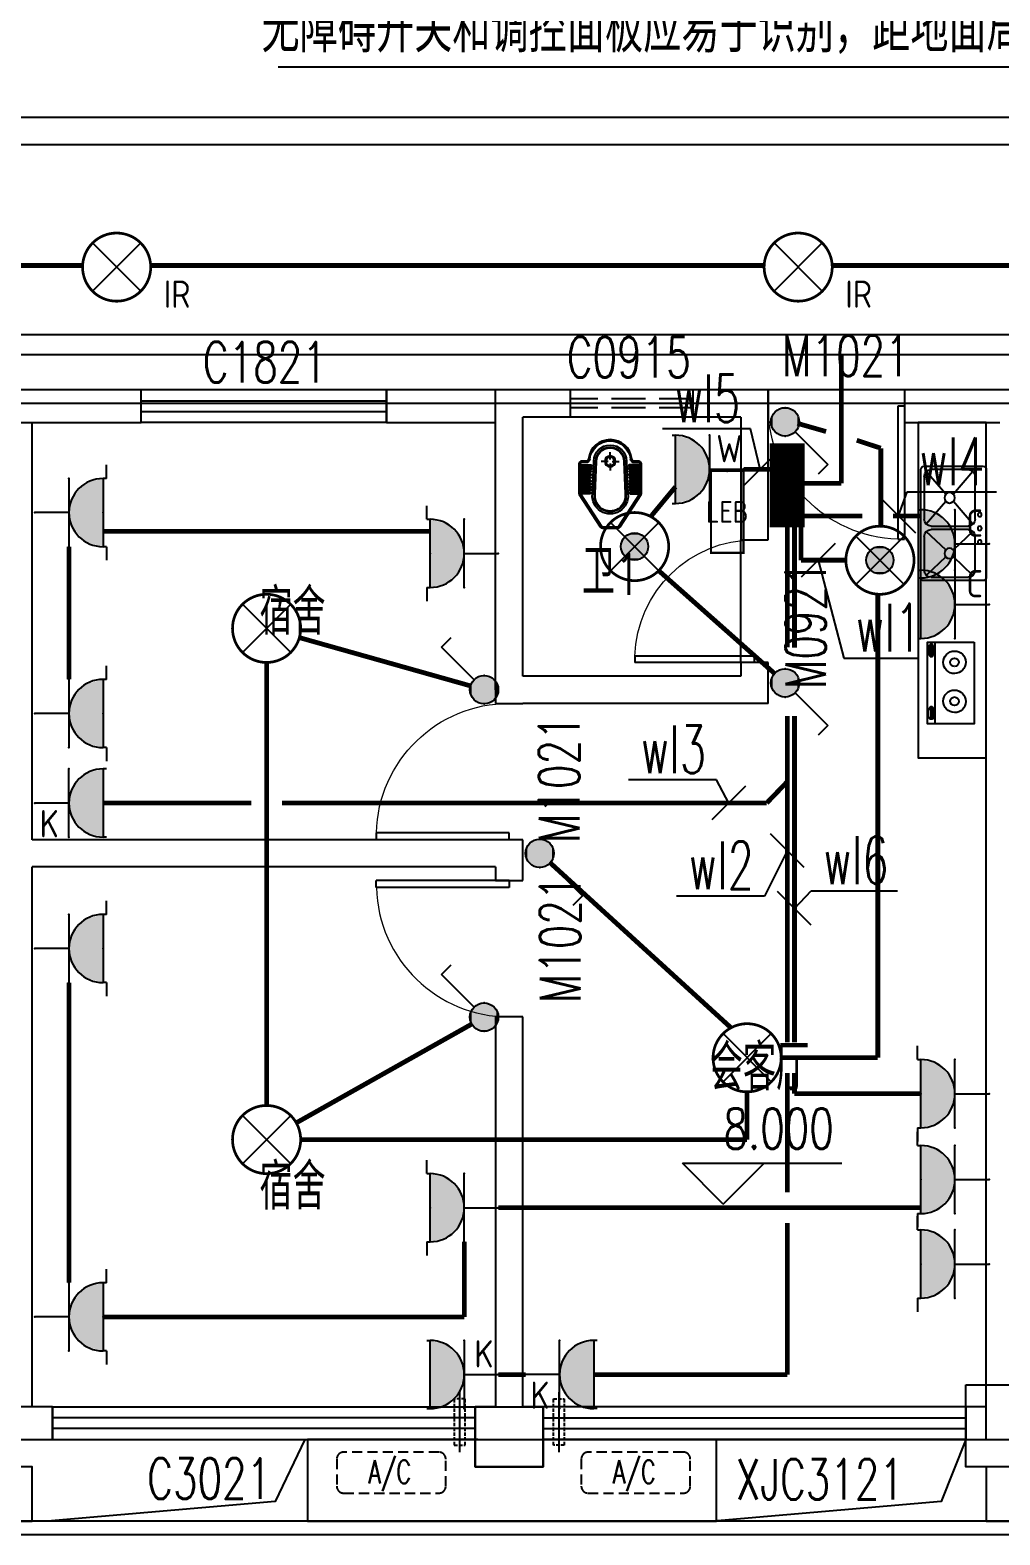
# Model space of a CAD drawing. Extents: x -9422388 to 15610651, y -1992469 to 953794.
# Drawn here: x -2742626 to -2735511, y -207151 to -196112 of the extents above; entities that cross this region are included whole.
import ezdxf
from ezdxf.enums import TextEntityAlignment as Align

# ---------------------------------------------------------------- set-up
doc = ezdxf.new("R2010")
doc.units = 0
doc.header["$LTSCALE"] = 1000
for name, pattern in [('( Hidden )', [0.375, 0.25, -0.125]), ('ACAD_ISO04W100', [30, 24, -3, 0, -3]), ('DASH', [0.35, 0.25, -0.1])]:
    doc.linetypes.add(name, pattern=pattern)
for name, color, linetype in [('A-FLOR-HVAC', 4, 'Continuous'), ('A-FLOR-OTHER2-ON', 83, 'Continuous'), ('A-SECT-DOOR', 141, 'Continuous'), ('CABLETRAY', 4, 'Continuous'), ('DIM-插座', 3, 'Continuous'), ('DIM-照明', 3, 'Continuous'), ('EQUIP-插座', 3, 'Continuous'), ('EQUIP-照明', 3, 'Continuous'), ('EQUIP-箱柜', 3, 'Continuous'), ('TEL_TEXT', 7, 'Continuous'), ('WINDOW_TEXT', 7, 'Continuous'), ('WIRE-插座', 5, 'Continuous'), ('WIRE-照明', 1, 'Continuous'), ('厨具', 4, 'Continuous'), ('洁具', 253, 'Continuous')]:
    doc.layers.add(name, color=color, linetype=linetype)
doc.styles.add('_TCH_DIM', font='SIMPLEX', dxfattribs={"bigfont": 'GBCBIG'})
doc.styles.add('_TCH_WINDOW', font='SIMPLEX', dxfattribs={"height": 3.5, "bigfont": 'GBCBIG'})
doc.styles.add('_TEL_ATTDEF', font='GBENOR', dxfattribs={"width": 0.8, "height": 3, "bigfont": 'GBCBIG'})
doc.styles.add('_TEL_DIM', font='SIMPLEX', dxfattribs={"width": 0.8, "height": 3.5, "bigfont": 'HZTXT'})
doc.styles.get("Standard").update_dxf_attribs({"font": 'gbenor.shx', "bigfont": 'gbcbig.shx'})

# ---------------------------------------------------------------- blocks, each defined once
blk = doc.blocks.new('$plan$00002871')
at = {"layer": '洁具', "color": 0}
for p, q in [((0, -475), (0, -423)), ((-15, -490), (-67, -490)), ((0, -505), (0, -557)), ((15, -490), (67, -490))]:
    blk.add_line(p, q, dxfattribs=at)
for points in [[(159, -508, -0.88995), (-159, -508, 0.380538), (-179, -491), (-210, -491, -0.414214), (-230, -471), (-230, -258, -0.144595), (-227, -247), (-73, -9, -0.254383), (-56, 0), (56, 0, -0.254383), (73, -9), (227, -247, -0.144595), (230, -258), (230, -471, -0.414214), (210, -491), (179, -491, 0.380538)], [(120, -491), (130, -252, 1.134994), (-130, -252), (-120, -491, 0.992594)], [(105, -490), (115, -251, 1.141146), (-115, -251), (-105, -490, 0.994896)], [(100, -490), (110, -251, 1.143479), (-110, -251), (-100, -490, 0.995777)], [(-149, -264, 1), (-149, -252), (-207, -252, 1), (-207, -264)], [(-148, -287, 1), (-148, -275), (-207, -275, 1), (-207, -287)], [(-147, -307, 1), (-147, -295), (-207, -295, 1), (-207, -307)], [(-146, -330, 1), (-146, -319), (-207, -319, 1), (-207, -330)], [(-149, -263, 1), (-149, -253), (-207, -253, 1), (-207, -263)], [(-148, -286, 1), (-148, -276), (-207, -276, 1), (-207, -286)], [(-147, -306, 1), (-147, -296), (-207, -296, 1), (-207, -306)], [(-146, -329, 1), (-146, -320), (-207, -320, 1), (-207, -329)], [(146, -330, -1), (146, -319), (207, -319, -1), (207, -330)], [(148, -287, -1), (148, -275), (207, -275, -1), (207, -287)], [(147, -307, -1), (147, -295), (207, -295, -1), (207, -307)], [(146, -329, -1), (146, -320), (207, -320, -1), (207, -329)], [(148, -286, -1), (148, -276), (207, -276, -1), (207, -286)], [(147, -306, -1), (147, -296), (207, -296, -1), (207, -306)], [(149, -264, -1), (149, -252), (207, -252, -1), (207, -264)], [(149, -263, -1), (149, -253), (207, -253, -1), (207, -263)], [(-146, -352, 1), (-146, -341), (-207, -341, 1), (-207, -352)], [(-145, -376, 1), (-145, -364), (-207, -364, 1), (-207, -376)], [(-144, -399, 1), (-144, -388), (-207, -388, 1), (-207, -399)], [(-143, -423, 1), (-143, -411), (-207, -411, 1), (-207, -423)], [(-141, -444, 1), (-141, -432), (-207, -432, 1), (-207, -444)], [(-146, -351, 1), (-146, -342), (-207, -342, 1), (-207, -351)], [(-145, -375, 1), (-145, -365), (-207, -365, 1), (-207, -375)], [(-144, -398, 1), (-144, -389), (-207, -389, 1), (-207, -398)], [(-143, -422, 1), (-143, -412), (-207, -412, 1), (-207, -422)], [(-141, -443, 1), (-141, -433), (-207, -433, 1), (-207, -443)], [(141, -444, -1), (141, -432), (207, -432, -1), (207, -444)], [(141, -443, -1), (141, -433), (207, -433, -1), (207, -443)], [(143, -423, -1), (143, -411), (207, -411, -1), (207, -423)], [(144, -399, -1), (144, -388), (207, -388, -1), (207, -399)], [(143, -422, -1), (143, -412), (207, -412, -1), (207, -422)], [(145, -376, -1), (145, -364), (207, -364, -1), (207, -376)], [(144, -398, -1), (144, -389), (207, -389, -1), (207, -398)], [(146, -352, -1), (146, -341), (207, -341, -1), (207, -352)], [(145, -375, -1), (145, -365), (207, -365, -1), (207, -375)], [(146, -351, -1), (146, -342), (207, -342, -1), (207, -351)], [(-141, -464, 1), (-141, -453), (-207, -453, 1), (-207, -464)], [(-141, -463, 1), (-141, -454), (-207, -454, 1), (-207, -463)], [(141, -464, -1), (141, -453), (207, -453, -1), (207, -464)], [(141, -463, -1), (141, -454), (207, -454, -1), (207, -463)]]:
    blk.add_lwpolyline(points, format="xyb", close=True, dxfattribs=at)
blk.add_lwpolyline([(-149, -507, 0.380538), (-179, -481), (-210, -481, -0.414214), (-220, -471), (-220, -258, -0.144595), (-218, -253), (-64, -15, -0.254383), (-56, -10), (56, -10, -0.254383), (64, -15), (218, -253, -0.144595), (220, -258), (220, -471, -0.414214), (210, -481), (179, -481, 0.380538), (149, -507, 0.380538)], format="xyb", dxfattribs=at)
for radius in [40, 31.7]:
    blk.add_circle((0, -490), radius, dxfattribs=at)
blk.add_arc((0, -490), 150, 186.665, 353.335, dxfattribs=at)
blk = doc.blocks.new('KTWJ1')
at = {"layer": 'A-FLOR-HVAC', "color": 0, "linetype": '( Hidden )', "ltscale": 0.3}
blk.add_lwpolyline([(152982, -14209, 0.414214), (153032, -14259), (153732, -14259, 0.414214), (153782, -14209), (153782, -14009, 0.414214), (153732, -13959), (153032, -13959, 0.414214), (152982, -14009)], format="xyb", close=True, dxfattribs=at)
at = {"layer": 'A-FLOR-HVAC', "color": 0, "style": '_TCH_WINDOW', "width": 0.705882}
blk.add_text('A/C', height=170, dxfattribs=at).set_placement((153214, -14188))
blk = doc.blocks.new('KTB')
at = {"layer": 'A-SECT-DOOR', "color": 0}
blk.add_lwpolyline([(1033119, -403775), (1031869, -403775), (1031869, -404375), (1034869, -404375), (1034869, -403775), (1033619, -403775)], dxfattribs=at)
at = {"layer": 'A-FLOR-HVAC', "color": 8}
for p in [(879102, -389909), (880896, -389909)]:
    blk.add_blockref('KTWJ1', p, dxfattribs=at)
blk = doc.blocks.new('A$C0CF77FE4')
at = {"layer": 'A-FLOR-OTHER2-ON', "color": 0, "linetype": 'ACAD_ISO04W100', "ltscale": 5}
blk.add_line((40, 440), (40, 0), dxfattribs=at)
at = {"layer": 'A-FLOR-OTHER2-ON', "color": 0, "linetype": 'DASH', "ltscale": 0.1}
blk.add_lwpolyline([(0, 390), (80, 390), (80, 50), (0, 50)], close=True, dxfattribs=at)
blk = doc.blocks.new('$plan$00002777')
at = {"layer": '厨具', "color": 0}
for p, q in [((-300, -284), (300, -284)), ((-267, -307), (-267, -318)), ((-257, -316), (-257, -333)), ((-192, -316), (-257, -316)), ((-192, -333), (-192, -316)), ((-176, -308), (-176, -318)), ((192, -308), (192, -318)), ((208, -316), (273, -316)), ((208, -333), (208, -316)), ((273, -316), (273, -333)), ((284, -307), (284, -318)), ((-257, -333), (-192, -333)), ((273, -333), (208, -333))]:
    blk.add_line(p, q, dxfattribs=at)
blk.add_lwpolyline([(300, 0), (-300, 0), (-300, -340), (300, -340)], close=True, dxfattribs=at)
for points in [[(-176, -308, 0.259034), (-178, -304, 0.076276), (-189, -299, 0.036515), (-203, -297, 0.026615), (-221, -296, 0.026615), (-240, -297, 0.036515), (-254, -299, 0.076276), (-265, -304, 0.259034), (-267, -308, 0.078462), (-267, -309, 0.056762)], [(-176, -318, 0.259034), (-178, -315, 0.076276), (-189, -310, 0.036515), (-203, -307, 0.026615), (-221, -306, 0.026615), (-240, -307, 0.036515), (-254, -310, 0.076276), (-265, -315, 0.259034), (-267, -318, 0.259034), (-265, -322, 0.056762), (-257, -326, 0.036515)], [(-192, -327, 0.008736), (-189, -327, 0.076276), (-178, -322, 0.259034), (-176, -318, 0.259034)], [(192, -308, -0.259034), (194, -304, -0.076276), (205, -299, -0.036515), (219, -297, -0.026615), (238, -296, -0.026615), (257, -297, -0.036515), (270, -299, -0.076276), (282, -304, -0.259034), (284, -308, -0.078462), (283, -309, -0.056762)], [(192, -318, -0.259034), (194, -315, -0.076276), (205, -310, -0.036515), (219, -307, -0.026615), (238, -306, -0.026615), (257, -307, -0.036515), (270, -310, -0.076276), (282, -315, -0.259034), (284, -318, -0.259034), (282, -322, -0.056762), (273, -326, -0.036515)], [(208, -327, -0.008736), (205, -327, -0.076276), (194, -322, -0.259034), (192, -318, -0.259034)]]:
    blk.add_lwpolyline(points, format="xyb", dxfattribs=at)
for centre, radius, start, end in [((-135, -143), 82.5, 0.964, 0), ((151, -143), 82.5, 180, 179.036), ((-135, -143), 31.6, 0.6532, 0), ((151, -143), 31.6, 180, 179.3468)]:
    blk.add_arc(centre, radius, start, end, dxfattribs=at)
blk = doc.blocks.new('$TCHSYS$WIN2D')
at = {"color": 0}
for p, q in [((-0.5, 0.5), (0.5, 0.5)), ((-0.5, 0.5), (-0.5, -0.5)), ((0.5, 0.5), (0.5, -0.5)), ((0.5, 0.1667), (-0.5, 0.1667)), ((0.5, -0.1667), (-0.5, -0.1667)), ((-0.5, -0.5), (0.5, -0.5))]:
    blk.add_line(p, q, dxfattribs=at)
blk = doc.blocks.new('$DorLib2D$00000001')
at = {"color": 0}
for p, q in [((0.45, 0.975), (0.5, 0.975)), ((0.45, 0), (0.45, 0.975)), ((0.5, 0), (0.5, 0.975)), ((0.5, 0), (0.45, 0))]:
    blk.add_line(p, q, dxfattribs=at)
at = {"color": 0, "lineweight": 13}
blk.add_arc((0.475, 0), 0.975, 91.4693, 180, dxfattribs=at)
blk = doc.blocks.new('$plan$00002763')
at = {"layer": '洁具', "color": 0}
for p, q in [((-381, -98), (-246, -241)), ((-345, -82), (-95, -82)), ((-59, -98), (-194, -241)), ((-6, -98), (161, -241)), ((30, -82), (345, -82)), ((381, -98), (214, -241)), ((-395, -405), (-395, -132)), ((-45, -132), (-45, -405)), ((-20, -405), (-20, -132)), ((395, -132), (395, -405)), ((-246, -297), (-381, -440)), ((-194, -297), (-59, -440)), ((161, -297), (-6, -440)), ((214, -297), (381, -440)), ((-95, -455), (-345, -455)), ((345, -455), (30, -455))]:
    blk.add_line(p, q, dxfattribs=at)
blk.add_lwpolyline([(-420, -25), (-420, -455, 0.200464), (-413, -473, 0.197353), (-395, -480), (395, -480, 0.19737), (413, -473, 0.200447), (420, -455), (420, -25, 0.200464), (413, -7, 0.197353), (395, 0), (-395, 0, 0.19737), (-413, -7, 0.200447), (-420, -25)], format="xyb", close=True, dxfattribs=at)
for centre, major_axis, start_param, end_param in [((-345, -132), (-50, 0), -1.570796, 0), ((-136, -48), (-14.2, 0), 3.141593, 9.424778), ((-95, -132), (-50, 0), 3.141593, 4.712389), ((-36, -48), (-15.1, 0), 3.141593, 9.424778), ((30, -132), (-50, 0), -1.570796, 0), ((64, -48), (-14.2, 0), 3.141593, 9.424778), ((345, -132), (-50, 0), 3.141593, 4.712389), ((-220, -269), (-38.6, 0), 3.141593, 9.424778), ((188, -269), (-38.6, 0), 3.141593, 9.424778), ((-345, -405), (50, 0), 3.141593, 4.712389), ((-95, -405), (50, 0), 4.712389, 6.283185), ((30, -405), (50, 0), 3.141593, 4.712389), ((345, -405), (50, 0), 4.712389, 6.283185)]:
    blk.add_ellipse(centre, major_axis=major_axis, ratio=0.9938, start_param=start_param, end_param=end_param, dxfattribs=at)
blk = doc.blocks.new('542523')
at = {"color": 8}
for p, q in [((1579529.8, -188792.6), (1622929.8, -188792.5)), ((1593929.8, -188792.6), (1636422.2, -188792.5)), ((1579729.8, -188992.6), (1622929.8, -188992.5)), ((1609329.8, -190792.6), (1608429.8, -190792.6)), ((1609329.8, -191032.6), (1609329.8, -190792.6)), ((1611929.8, -190792.6), (1611129.8, -190792.6)), ((1611129.8, -190792.6), (1611129.8, -191032.6)), ((1611929.8, -192992.6), (1611929.8, -190792.6)), ((1613929.8, -190792.6), (1611929.8, -190792.6)), ((1613929.8, -190792.6), (1613929.8, -191032.6)), ((1614929.8, -190792.6), (1613929.8, -190792.6)), ((1613929.8, -191892.6), (1613929.8, -190792.6)), ((1615629.8, -190792.6), (1614929.8, -190792.6)), ((1614929.8, -190792.6), (1614929.8, -191032.6)), ((1639742.7, -190892.6), (1593929.8, -190892.6)), ((1608429.8, -191032.6), (1609329.8, -191032.6)), ((1608529.8, -194092.6), (1608529.8, -191032.6)), ((1611129.8, -191032.6), (1611929.8, -191032.6)), ((1612129.8, -192892.6), (1612129.8, -190992.6)), ((1613729.8, -190992.6), (1612129.8, -190992.6)), ((1613729.8, -190992.6), (1613729.8, -191892.6)), ((1614929.8, -191032.6), (1615629.8, -191032.6)), ((1615529.8, -198492.6), (1615529.8, -191032.6)), ((1613729.8, -191892.6), (1613929.8, -191892.6)), ((1613729.8, -192792.6), (1613729.8, -191892.6)), ((1613929.8, -192792.6), (1613729.8, -192792.6)), ((1613729.8, -192792.6), (1613729.8, -192892.6)), ((1613929.8, -193092.6), (1613929.8, -192792.6)), ((1613729.8, -192892.6), (1612129.8, -192892.6)), ((1611929.8, -192992.6), (1611929.8, -193092.6)), ((1611929.8, -193092.6), (1612129.8, -193092.6)), ((1613929.8, -193092.6), (1612129.8, -193092.6)), ((1611929.8, -194092.6), (1608529.8, -194092.6)), ((1612129.8, -194092.6), (1611929.8, -194092.6)), ((1612129.8, -194192.6), (1612129.8, -194092.6)), ((1612129.8, -194392.6), (1612129.8, -194192.6)), ((1611929.8, -194292.6), (1608529.8, -194292.6)), ((1608529.8, -198252.6), (1608529.8, -194292.6)), ((1611929.8, -194292.6), (1611929.8, -194392.6)), ((1611929.8, -194392.6), (1612129.8, -194392.6)), ((1612129.8, -195392.6), (1611929.8, -195392.6)), ((1611929.8, -195392.6), (1611929.8, -198252.6)), ((1612129.8, -198252.6), (1612129.8, -195392.6)), ((1613600.1, -196766), (1613300.1, -196466)), ((1613300.1, -196466), (1614470.9, -196466)), ((1613600.1, -196766), (1613900.1, -196466)), ((1608679.3, -198252.6), (1608429.8, -198252.6)), ((1608679.3, -198492.6), (1608679.3, -198252.6)), ((1611929.8, -198252.6), (1611779.8, -198252.6)), ((1611779.8, -198252.6), (1611779.8, -198692.6)), ((1612279.8, -198252.6), (1612129.8, -198252.6)), ((1612279.8, -198692.6), (1612279.8, -198252.6)), ((1615529.8, -198252.6), (1615379.8, -198252.6)), ((1615379.8, -198252.6), (1615379.8, -198492.6)), ((1608429.8, -198492.6), (1608679.3, -198492.6)), ((1615379.8, -198492.6), (1615529.8, -198492.6)), ((1615529.8, -198492.6), (1615879.8, -198492.6)), ((1611779.8, -198692.6), (1612279.8, -198692.6))]:
    blk.add_line(p, q, dxfattribs=at)
at = {"color": 8, "linetype": 'DASH'}
for p, q in [((1612479.8, -190992.6, 900), (1612479.8, -190792.6, 900)), ((1613379.8, -190992.6, 900), (1613379.8, -190792.6, 900)), ((1613379.8, -190859.2, 900), (1612479.8, -190859.2, 900)), ((1613379.8, -190925.9, 900), (1612479.8, -190925.9, 900))]:
    blk.add_line(p, q, dxfattribs=at)
at = {"color": 8}
for points in [[(1629019.7, -172945.8), (1629019.7, -172945.8, -0.4142136), (1629241, -171980.9), (1636189.1, -167626.1, -0.4142136), (1638256.7, -168100.5), (1651526.9, -189272.8, -0.2728148), (1651568.4, -190795.7), (1647349.6, -198418.9, -0.2728148), (1646037.2, -199192.6), (1580429.8, -199192.6, -0.4142134), (1578829.8, -197592.6), (1578829.8, -189492.6, -0.4142137), (1579529.8, -188792.6), (1579529.8, -188792.6)], [(1622929.8, -199092.6), (1580429.8, -199092.6, -0.4142134), (1578929.8, -197592.6), (1578929.8, -189492.6, -0.4142137), (1579529.8, -188892.6), (1579529.8, -188892.6)]]:
    blk.add_lwpolyline(points, format="xyb", dxfattribs=at)
for points in [[(1593929.8, -190892.6), (1593929.8, -198492.6), (1646508.8, -198492.6), (1651184.3, -190044.2), (1637238.7, -167794.3), (1630799.1, -171830.5), (1641151.3, -188347.3), (1639742.7, -190892.6)], [(1615529.8, -191032.6), (1615029.8, -191032.6), (1615029.8, -193492.6), (1615529.8, -193492.6)], [(1615379.8, -198092.6), (1615879.8, -198092.6), (1615879.8, -198692.6), (1615379.8, -198692.6)], [(1611779.8, -198252.6), (1612279.8, -198252.6), (1612279.8, -198692.6), (1611779.8, -198692.6)], [(1608329.8, -199092.6), (1608529.8, -199092.6), (1608529.8, -198692.6), (1608329.8, -198692.6)], [(1615529.8, -199092.6), (1615729.8, -199092.6), (1615729.8, -198692.6), (1615529.8, -198692.6)]]:
    blk.add_lwpolyline(points, close=True, dxfattribs=at)
for points in [[(1625949.8, -190792.6), (1600529.8, -190792.6)], [(1610529.8, -198492.6), (1610312.3, -198947.3), (1608643.5, -199092.6)], [(1615379.8, -198492.6), (1615198.6, -198947.3), (1613529.8, -199092.6)]]:
    blk.add_lwpolyline(points, dxfattribs=at)
for name, p in [('KTB', (578680.6, 205282.2)), ('A$C0CF77FE4', (1612353.7, -198585.5))]:
    blk.add_blockref(name, p, dxfattribs=at)
ref = blk.add_blockref('$DorLib2D$00000001', (1614429.8, -190912.6), dxfattribs=dict(at, xscale=-1000, yscale=1000, zscale=240, rotation=179.9999999999704))
ref.add_attrib('A', 'M1021', (1614031.7, -190692.1), dxfattribs={"layer": 'WINDOW_TEXT', "color": 8, "height": 297.5, "rotation": 360, "style": '_TCH_WINDOW', "width": 0.705882})
ref = blk.add_blockref('$TCHSYS$WIN2D', (1610229.8, -190912.6), dxfattribs=dict(at, xscale=1800, yscale=240, zscale=240, rotation=179.9999999999722))
ref.add_attrib('A', 'C1821', (1609782.6, -190738.2), dxfattribs={"layer": 'WINDOW_TEXT', "color": 8, "height": 297.5, "rotation": 360, "style": '_TCH_WINDOW', "width": 0.705882})
at = {"color": 8, "xscale": -1}
for name, p, rotation in [('$plan$00002871', (1612770.5, -191807.6), 180), ('$plan$00002777', (1615439.8, -192942.6), 270.0000000000438)]:
    blk.add_blockref(name, p, dxfattribs=dict(at, rotation=rotation))
at = {"color": 8, "yscale": -1, "rotation": 89.99999999997121}
blk.add_blockref('$plan$00002763', (1615529.8, -191772.6), dxfattribs=at)
at = {"color": 8}
ref = blk.add_blockref('$DorLib2D$00000001', (1613829.8, -192342.6), dxfattribs=dict(at, xscale=-900, yscale=900, zscale=200, rotation=89.9999999999746))
ref.add_attrib('A', 'M0921', (1614353.6, -192987.6), dxfattribs={"layer": 'WINDOW_TEXT', "color": 8, "height": 297.5, "rotation": 90, "style": '_TCH_WINDOW', "width": 0.705882})
ref = blk.add_blockref('$DorLib2D$00000001', (1612029.8, -193592.6), dxfattribs=dict(at, xscale=-1000, yscale=1000, zscale=200, rotation=89.99999999996666))
ref.add_attrib('A', 'M1021', (1612544.5, -194117.2), dxfattribs={"layer": 'WINDOW_TEXT', "color": 8, "height": 297.5, "rotation": 90, "style": '_TCH_WINDOW', "width": 0.705882})
ref = blk.add_blockref('$DorLib2D$00000001', (1612029.8, -194892.6), dxfattribs=dict(at, xscale=1000, yscale=1000, zscale=200, rotation=89.99999999997141))
ref.add_attrib('A', 'M1021', (1612551.7, -195292.3), dxfattribs={"layer": 'WINDOW_TEXT', "color": 8, "height": 297.5, "rotation": 90, "style": '_TCH_WINDOW', "width": 0.705882})
ref = blk.add_blockref('$TCHSYS$WIN2D', (1610229.5, -198372.6), dxfattribs=dict(at, xscale=-3100.548685117508, yscale=-240, zscale=240, rotation=179.9999999999722))
ref.add_attrib('A', 'C3021', (1609374.2, -198928.1), dxfattribs={"layer": 'WINDOW_TEXT', "color": 8, "height": 297.5, "rotation": 360, "style": '_TCH_WINDOW', "width": 0.705882})
at = {"color": 8, "xscale": -1}
blk.add_blockref('A$C0CF77FE4', (1611706, -198585.5), dxfattribs=at)
at = {"color": 8}
ref = blk.add_blockref('$TCHSYS$WIN2D', (1613829.8, -198372.6), dxfattribs=dict(at, xscale=3100, yscale=-240, zscale=240, rotation=179.9999999999704))
ref.add_attrib('A', 'XJC3121', (1613692.4, -198933.5), dxfattribs={"layer": 'WINDOW_TEXT', "color": 8, "height": 297.5, "rotation": 360, "style": '_TCH_WINDOW', "width": 0.705882})
at = {"color": 8, "style": '_TCH_DIM'}
for s, height, p in [('卫', 337.6, (1612563.7, -192295.4)), ('宿舍', 337.59, (1610197.3, -192589.7)), ('会客厅', 337.59, (1613501.5, -195932.9)), ('宿舍', 337.59, (1610197.3, -196805.9))]:
    blk.add_text(s, height=height, dxfattribs=at).set_placement(p)
at = {"color": 8, "style": '_TCH_DIM', "width": 0.705882}
for s, p in [('1', (1612809.5, -192295.4)), ('8.000', (1613600.9, -196361))]:
    blk.add_text(s, height=297.5, dxfattribs=at).set_placement(p)
at = {"layer": 'WINDOW_TEXT', "color": 8, "style": '_TCH_WINDOW', "width": 0.705882}
blk.add_text('C0915', height=297.5, rotation=360, dxfattribs=at).set_placement((1612452.2, -190701.9))
blk = doc.blocks.new('$equip$00002530')
for p, q in [((-0.354, 0.354), (0.354, -0.354)), ((0.354, 0.354), (-0.354, -0.354))]:
    blk.add_line(p, q)
at = {"const_width": 0.04}
blk.add_lwpolyline([(0, 0.5, -1), (0, -0.5, -1), (0, 0.5, -2.479085)], format="xyb", dxfattribs=at)
blk.add_circle((0, 0), 0.5)
for p in [(0, 0.5), (-0.5, 0), (0.5, 0), (0, -0.5)]:
    blk.add_point(p)
at = {"color": 7, "style": '_TEL_DIM', "flags": 1}
blk.add_attdef('A', text='', height=0.00002, dxfattribs=at).set_placement((0, 0), align=Align.MIDDLE_CENTER)
at = {"color": 7, "style": '_TEL_DIM'}
blk.add_attdef('$TEXT$', text='', height=0.4, dxfattribs=at).set_placement((0.887, -0.396), align=Align.MIDDLE_CENTER)
blk = doc.blocks.new('$equip$00002539')
for p, q in [((-0.354, 0.354), (0.354, -0.354)), ((0.354, 0.354), (-0.354, -0.354))]:
    blk.add_line(p, q)
at = {"const_width": 0.04}
blk.add_lwpolyline([(-0.5, 0, 1), (0.5, 0, 1), (-0.5, 0, 0.911406)], format="xyb", dxfattribs=at)
blk.add_circle((0, 0), 0.5)
for p in [(0, 0.5), (-0.5, 0), (0.5, 0), (0, -0.5)]:
    blk.add_point(p)
at = {"color": 7, "style": '_TEL_DIM', "flags": 1}
blk.add_attdef('A', text='', height=0.00002, dxfattribs=at).set_placement((0, 0), align=Align.MIDDLE_CENTER)
blk = doc.blocks.new('$equip$00002828')
for p, q in [((0.354, 0.354), (-0.354, -0.354)), ((-0.354, 0.354), (0.354, -0.354))]:
    blk.add_line(p, q)
at = {"const_width": 0.04}
blk.add_lwpolyline([(0.5, 0, -1), (-0.5, 0, -1), (0.5, 0, 1)], format="xyb", dxfattribs=at)
for radius in [0.5, 0.2]:
    blk.add_circle((0, 0), radius)
for p in [(0, 0.5), (-0.5, 0), (0.5, 0), (0, -0.5)]:
    blk.add_point(p)
for points in [[(-0.173, 0.1), (0.173, 0.1), (-0.2, 0), (0.2, 0)], [(-0.173, -0.1), (0.173, -0.1), (-0.2, 0), (0.2, 0)], [(-0.1, 0.173), (0.1, 0.173), (-0.173, 0.1), (0.173, 0.1)], [(0, 0.2), (0, 0.2), (-0.1, 0.173), (0.1, 0.173)], [(-0.1, -0.173), (0.1, -0.173), (-0.173, -0.1), (0.173, -0.1)], [(0, -0.2), (0, -0.2), (-0.1, -0.173), (0.1, -0.173)]]:
    blk.add_solid(points)
at = {"color": 7, "style": '_TEL_DIM', "flags": 1}
for tag in ['A', 'REMARK']:
    blk.add_attdef(tag, text='', height=0.00002, dxfattribs=at).set_placement((0, 0), align=Align.MIDDLE_CENTER)
blk = doc.blocks.new('$equip$00001764')
for p, q in [((-0.5, 1.05), (-0.5, 1)), ((-0.5, 1), (0.5, 1)), ((0.5, 1.05), (0.5, 1)), ((0.5, 0.5), (-0.5, 0.5)), ((0, 0.5), (0, 0))]:
    blk.add_line(p, q)
blk.add_arc((0, 1), 0.5, 180, 0)
for p in [(-0.5, 0.5), (0.5, 0.5), (0, 0)]:
    blk.add_point(p)
for points in [[(0.433, 0.75), (-0.433, 0.75), (0.5, 1), (-0.5, 1)], [(0.25, 0.567), (-0.25, 0.567), (0.433, 0.75), (-0.433, 0.75)], [(0, 0.5), (0, 0.5), (0.25, 0.567), (-0.25, 0.567)]]:
    blk.add_solid(points)
at = {"color": 7, "style": '_TEL_DIM'}
blk.add_attdef('$TEXT$', text='', height=0.4, dxfattribs=at).set_placement((0.303, 0.211), align=Align.MIDDLE_CENTER)
at = {"color": 7, "style": '_TEL_DIM', "flags": 1}
blk.add_attdef('A', text='', height=0.00002, dxfattribs=at).set_placement((0, 0), align=Align.MIDDLE_CENTER)
blk = doc.blocks.new('$equip$00001240')
for p, q in [((-0.5, 1.05), (-0.7, 1.05)), ((-0.5, 1.05), (-0.5, 1)), ((-0.5, 1), (0.5, 1)), ((0.5, 1.05), (0.7, 1.05)), ((0.5, 1.05), (0.5, 1)), ((-0.5, 0.5), (0.5, 0.5)), ((0, 0.5), (0, 0))]:
    blk.add_line(p, q)
blk.add_arc((0, 1), 0.5, 180, 0)
for points in [[(0.433, 0.75), (-0.433, 0.75), (0.5, 1), (-0.5, 1)], [(0.25, 0.567), (-0.25, 0.567), (0.433, 0.75), (-0.433, 0.75)], [(0, 0.5), (0, 0.5), (0.25, 0.567), (-0.25, 0.567)]]:
    blk.add_solid(points)
at = {"layer": 'EQUIP-照明'}
for p in [(0, 1), (-0.5, 0.5), (0.5, 0.5), (0, 0)]:
    blk.add_point(p, dxfattribs=at)
at = {"layer": 'EQUIP-照明', "flags": 9}
blk.add_attdef('A', (0, 0), '', height=0.00002, dxfattribs=at)
blk = doc.blocks.new('$equip$00001962')
for p, q in [((0.147, 0.356), (0.625, 0.833)), ((0.625, 0.833), (0.766, 0.692))]:
    blk.add_line(p, q)
blk.add_circle((0, 0.208), 0.208)
for p in [(0, 0.417), (-0.208, 0.208), (0, 0), (0.208, 0.208)]:
    blk.add_point(p)
for points in [[(-0.18, 0.313), (0.18, 0.313), (-0.208, 0.208), (0.208, 0.208)], [(-0.104, 0.389), (0.104, 0.389), (-0.18, 0.313), (0.18, 0.313)], [(0, 0.417), (0, 0.417), (-0.104, 0.389), (0.104, 0.389)], [(-0.18, 0.104), (0.18, 0.104), (-0.208, 0.208), (0.208, 0.208)], [(-0.104, 0.028), (0.104, 0.028), (-0.18, 0.104), (0.18, 0.104)], [(0, 0), (0, 0), (-0.104, 0.028), (0.104, 0.028)]]:
    blk.add_solid(points)
at = {"layer": 'TEL_TEXT', "style": '_TEL_DIM', "flags": 1}
blk.add_attdef('A', text='', height=0.00002, dxfattribs=at).set_placement((0, 0), align=Align.MIDDLE_CENTER)
blk = doc.blocks.new('*X41')
at = {"color": 0}
for p, q in [((-250, 32.8), (-82.8, 200)), ((-250, 68.2), (-118.2, 200)), ((-250, 103.6), (-153.6, 200)), ((-250, 138.9), (-188.9, 200)), ((-250, 174.3), (-224.3, 200)), ((-247.5, 0), (-47.5, 200)), ((-212.1, 0), (-12.1, 200)), ((-176.8, 0), (23.2, 200)), ((-141.4, 0), (58.6, 200)), ((-106.1, 0), (93.9, 200)), ((-70.7, 0), (129.3, 200)), ((-35.4, 0), (164.6, 200)), ((0, 0), (200, 200)), ((35.4, 0), (235.4, 200)), ((70.7, 0), (250, 179.3)), ((106.1, 0), (250, 143.9)), ((141.4, 0), (250, 108.6)), ((176.8, 0), (250, 73.2)), ((212.1, 0), (250, 37.9)), ((247.5, 0), (250, 2.5))]:
    blk.add_line(p, q, dxfattribs=at)
blk = doc.blocks.new('$equip$00002943')
for p, q in [((-0.75, 0.6), (-0.75, 0)), ((0.75, 0.6), (-0.75, 0.6)), ((0.75, 0), (0.75, 0.6)), ((-0.75, 0), (0.75, 0))]:
    blk.add_line(p, q)
for points, const_width in [([(-0.75, 0.3), (0.75, 0.3)], 0.6), ([(-0.75, 0.6), (-0.75, 0), (0.75, 0), (0.75, 0.6), (-0.75, 0.6), (-0.75, 0)], 0.04)]:
    blk.add_lwpolyline(points, dxfattribs=dict(const_width=const_width))
for p in [(0, 0.6), (-0.75, 0.3), (0.75, 0.3), (0, 0)]:
    blk.add_point(p)
at = {"xscale": 0.00300000000061118, "yscale": 0.00300000000061118, "zscale": 0.00300000000061118}
blk.add_blockref('*X41', (0, 0), dxfattribs=at)
at = {"color": 7, "style": '_TEL_DIM', "flags": 1}
for tag in ['A', 'REMARK']:
    blk.add_attdef(tag, text='', height=0.00002, dxfattribs=at).set_placement((0, 0), align=Align.MIDDLE_CENTER)
blk = doc.blocks.new('$equip$00002908')
for p, q in [((0.75, 0.6), (-0.75, 0.6)), ((-0.75, 0.6), (-0.75, 0)), ((0.75, 0), (0.75, 0.6)), ((-0.75, 0), (0.75, 0))]:
    blk.add_line(p, q)
at = {"const_width": 0.04}
blk.add_lwpolyline([(-0.75, 0.6), (-0.75, 0), (0.75, 0), (0.75, 0.6), (-0.75, 0.6), (-0.75, 0)], dxfattribs=at)
for p in [(0, 0.6), (-0.75, 0.3), (0.75, 0.3), (0, 0)]:
    blk.add_point(p)
at = {"color": 7, "style": '_TEL_DIM'}
blk.add_attdef('$TEXT$', text='', height=0.4, dxfattribs=at).set_placement((0, 0.3), align=Align.MIDDLE_CENTER)
at = {"color": 7, "style": '_TEL_DIM', "flags": 1}
for tag in ['A', 'REMARK']:
    blk.add_attdef(tag, text='', height=0.00002, dxfattribs=at).set_placement((0, 0), align=Align.MIDDLE_CENTER)

msp = doc.modelspace()

# ---------------------------------------------------------------- linework, layer by layer
at = {"layer": 'CABLETRAY'}
for p, q in [((-2753242.44713, -198345.43747), (-2722466.25346, -198345.43747)), ((-2722466.25346, -198495.43747), (-2753242.44713, -198495.43747))]:
    msp.add_line(p, q, dxfattribs=at)
at = {"layer": 'DIM-插座'}
for p, q in [((-2737146.70345, -199210.69378), (-2737394.19082, -199458.18116)), ((-2736378.19082, -199552.69378), (-2736130.70345, -199800.18116)), ((-2737377.20345, -201658.69378), (-2737624.69082, -201906.18116)), ((-2736947.50977, -202256.18116), (-2737194.99714, -202008.69378)), ((-2736894.78899, -202679.18116), (-2737142.27636, -202431.69378))]:
    msp.add_line(p, q, dxfattribs=at)
for points in [[(-2737341.44713, -199038.43747), (-2737985.78047, -199038.43747)], [(-2737270.44713, -199334.43747), (-2737341.44713, -199038.43747)], [(-2736254.44713, -199676.43747), (-2736191.25346, -199500.43747)], [(-2736191.25346, -199500.43747), (-2735536.25346, -199500.43747)], [(-2737590.94713, -201612.93747), (-2738235.28047, -201612.93747)], [(-2737500.94713, -201782.43747), (-2737590.94713, -201612.93747)], [(-2737071.25346, -202132.43747), (-2737239.44713, -202465.43747)], [(-2737018.53268, -202555.43747), (-2736895.94713, -202426.43747)], [(-2736895.94713, -202426.43747), (-2736262.28047, -202426.43747)], [(-2737239.44713, -202465.43747), (-2737883.78047, -202465.43747)]]:
    msp.add_lwpolyline(points, dxfattribs=at)
at = {"layer": 'DIM-照明'}
for p, q in [((-2740806.03984, -196381.29261), (-2733895.42012, -196381.29261)), ((-2736720.70345, -199877.44077), (-2736968.19082, -200124.92814))]:
    msp.add_line(p, q, dxfattribs=at)
for points in [[(-2736844.44713, -200001.18446), (-2736656.44713, -200720.93747)], [(-2736656.44713, -200720.93747), (-2736108.1138, -200720.93747)]]:
    msp.add_lwpolyline(points, dxfattribs=at)
at = {"layer": 'WIRE-插座', "linetype": 'Continuous', "const_width": 35}
for points in [[(-2737391.25346, -199334.43747), (-2737191.25346, -199334.43747)], [(-2736951.25346, -199676.43747), (-2736519.44713, -199676.43747)], [(-2736294.44713, -199676.43747), (-2736091.25346, -199676.43747)], [(-2742091.25346, -199789.43747), (-2739691.25346, -199789.43747)], [(-2737071.25346, -200640.93747), (-2737071.25346, -199751.18446)], [(-2737018.53268, -200642.93747), (-2737018.53268, -199751.18446)], [(-2742341.25346, -200875.93747), (-2742341.25346, -199901.93747)], [(-2737071.25346, -203538.68461), (-2737071.25346, -201144.93747)], [(-2737018.53268, -203538.68461), (-2737018.53268, -201142.93747)], [(-2737221.94713, -201782.43747), (-2737071.25346, -201625.93747)], [(-2742091.25346, -201782.43747), (-2741003.75354, -201782.43747)], [(-2740778.75354, -201782.43747), (-2737221.94713, -201782.43747)], [(-2742341.25346, -205301.93747), (-2742341.25346, -203099.43747)], [(-2737071.25346, -204638.6844), (-2737071.25346, -203763.68461)], [(-2737018.53268, -203914.43368), (-2737018.53268, -203763.68461)], [(-2737018.53268, -203914.43368), (-2736091.25346, -203914.43368)], [(-2739191.25346, -204751.18446), (-2736091.25346, -204751.18437)], [(-2737071.25346, -205974.93747), (-2737071.25346, -204863.6844)], [(-2739441.25346, -205551.93747), (-2739441.25346, -205001.18446)], [(-2742091.25346, -205551.93747), (-2739441.25346, -205551.93747)], [(-2739191.25346, -205974.93747), (-2738991.25346, -205974.93747)], [(-2738491.25346, -205974.93747), (-2737071.25346, -205974.93747)]]:
    msp.add_lwpolyline(points, dxfattribs=at)
at = {"layer": 'WIRE-照明', "linetype": 'Continuous', "const_width": 35}
for points in [[(-2746741.54756, -197839.0705), (-2742240.96057, -197839.0705)], [(-2741741.54756, -197839.0705), (-2737240.96057, -197839.0705)], [(-2736741.54756, -197839.0705), (-2732240.96057, -197839.0705)], [(-2736673.94713, -199436.62602), (-2736673.94713, -198495.43747)], [(-2736996.87581, -198997.30409), (-2736786.44713, -199057.27758)], [(-2736561.44713, -199121.404), (-2736384.94276, -199179.43747)], [(-2736384.94276, -199751.26412), (-2736384.94276, -199179.43747)], [(-2738072.65663, -199681.10542), (-2737891.25346, -199462.43747)], [(-2736951.25346, -199436.62602), (-2736673.94713, -199436.62602)], [(-2736970.94713, -200001.18446), (-2736970.94713, -199751.18446)], [(-2736970.94713, -200001.18446), (-2736641.2535, -200001.18446)], [(-2738014.4768, -200077.96115), (-2737164.98877, -200832.03262)], [(-2736406.94713, -203651.18461), (-2736406.94713, -200250.69139)], [(-2740650.6369, -200569.03457), (-2739395.67705, -200922.91357)], [(-2740891.25354, -204001.18446), (-2740891.25354, -200751.18446)], [(-2738810.13377, -202221.39078), (-2737484.2355, -203431.04367)], [(-2740673.39413, -204128.55789), (-2739386.19488, -203404.03187)], [(-2737115.75357, -203651.18461), (-2736406.94713, -203651.18461)], [(-2737365.94713, -204251.18446), (-2737365.94713, -203901.18453)], [(-2740641.25354, -204251.18446), (-2737365.94713, -204251.18446)]]:
    msp.add_lwpolyline(points, dxfattribs=at)

# ---------------------------------------------------------------- block references
msp.add_blockref('542523', (-4351141.06824, -7958.61085))
at = {"layer": 'EQUIP-插座'}
ref = msp.add_blockref('$equip$00001764', (-2737391.25346, -199334.43747), dxfattribs=dict(at, xscale=500, yscale=500, zscale=500, rotation=90))
ref.add_attrib('$TEXT$', 'W', dxfattribs={"layer": '0', "color": 7, "height": 200, "style": '_TEL_ATTDEF'}).set_placement((-2737496.76372, -199182.90769), align=Align.MIDDLE_CENTER)
at = {"layer": 'EQUIP-插座', "xscale": 500, "yscale": 500, "zscale": 500}
for p, rotation in [((-2742591.25346, -199651.93747), 270), ((-2739191.25346, -199951.18446), 90), ((-2742591.25346, -201125.93747), 270), ((-2742591.25346, -202849.43747), 269.9999999999999), ((-2735591.25346, -203914.43747), 90), ((-2735591.25346, -204544.68446), 90), ((-2739191.25346, -204751.18446), 90), ((-2735591.25346, -205163.93747), 90), ((-2742591.25346, -205551.93747), 269.9999999999999)]:
    msp.add_blockref('$equip$00001240', p, dxfattribs=dict(at, rotation=rotation))
at = {"layer": 'EQUIP-插座'}
ref = msp.add_blockref('$equip$00001764', (-2735591.25346, -199880.93747), dxfattribs=dict(at, xscale=500, yscale=500, zscale=500, rotation=90))
ref.add_attrib('$TEXT$', 'C', dxfattribs={"layer": '0', "color": 7, "height": 200, "style": '_TEL_ATTDEF'}).set_placement((-2735696.76372, -199729.40769), align=Align.MIDDLE_CENTER)
ref = msp.add_blockref('$equip$00001764', (-2735591.25346, -200324.93747), dxfattribs=dict(at, xscale=500, yscale=500, zscale=500, rotation=90))
ref.add_attrib('$TEXT$', 'C', dxfattribs={"layer": '0', "color": 7, "height": 200, "style": '_TEL_ATTDEF'}).set_placement((-2735696.76372, -200173.40769), align=Align.MIDDLE_CENTER)
ref = msp.add_blockref('$equip$00001764', (-2742591.25346, -201782.43747), dxfattribs=dict(at, xscale=500, yscale=500, zscale=500, rotation=270))
ref.add_attrib('$TEXT$', 'K', dxfattribs={"layer": '0', "color": 7, "height": 200, "style": '_TEL_ATTDEF'}).set_placement((-2742485.74319, -201933.96725), align=Align.MIDDLE_CENTER)
ref = msp.add_blockref('$equip$00001764', (-2739191.25346, -205974.93747), dxfattribs=dict(at, xscale=500, yscale=500, zscale=500, rotation=90))
ref.add_attrib('$TEXT$', 'K', dxfattribs={"layer": '0', "color": 7, "height": 200, "style": '_TEL_ATTDEF'}).set_placement((-2739296.76372, -205823.40769), align=Align.MIDDLE_CENTER)
ref = msp.add_blockref('$equip$00001764', (-2738991.25346, -205974.93747), dxfattribs=dict(at, xscale=500, yscale=500, zscale=500, rotation=270))
ref.add_attrib('$TEXT$', 'K', dxfattribs={"layer": '0', "color": 7, "height": 200, "style": '_TEL_ATTDEF'}).set_placement((-2738885.74319, -206126.46725), align=Align.MIDDLE_CENTER)
at = {"layer": 'EQUIP-照明'}
ref = msp.add_blockref('$equip$00002530', (-2741991.25407, -197851.18092), dxfattribs=dict(at, xscale=500, yscale=500, zscale=500))
ref.add_attrib('$TEXT$', 'IR', dxfattribs={"layer": '0', "color": 7, "height": 200, "style": '_TEL_ATTDEF'}).set_placement((-2741547.62532, -198049.12487), align=Align.MIDDLE_CENTER)
ref = msp.add_blockref('$equip$00002530', (-2736991.25407, -197851.18092), dxfattribs=dict(at, xscale=500, yscale=500, zscale=500))
ref.add_attrib('$TEXT$', 'IR', dxfattribs={"layer": '0', "color": 7, "height": 200, "style": '_TEL_ATTDEF'}).set_placement((-2736547.62532, -198049.12487), align=Align.MIDDLE_CENTER)
at = {"layer": 'EQUIP-照明', "xscale": 500, "yscale": 500, "zscale": 500}
for p, rotation in [((-2737191.25346, -198986.43747), 270), ((-2739191.25346, -200951.18446), 90), ((-2737191.25346, -200901.18446), 270), ((-2738991.25346, -202151.18446), 270), ((-2739191.25346, -203352.93747), 90)]:
    msp.add_blockref('$equip$00001962', p, dxfattribs=dict(at, rotation=rotation))
for name, p in [('$equip$00002828', (-2738191.2535, -199901.18446)), ('$equip$00002828', (-2736391.2535, -200001.18446)), ('$equip$00002539', (-2740891.25353, -200501.18446)), ('$equip$00002539', (-2737365.75357, -203651.18461)), ('$equip$00002539', (-2740891.25354, -204251.18446))]:
    msp.add_blockref(name, p, dxfattribs=at)
at = {"layer": 'EQUIP-箱柜', "xscale": 400, "yscale": 400, "zscale": 400, "rotation": 270}
msp.add_blockref('$equip$00002943', (-2737191.25346, -199451.18446), dxfattribs=at)
at = {"layer": 'EQUIP-箱柜'}
ref = msp.add_blockref('$equip$00002908', (-2737391.25346, -199646.93747), dxfattribs=dict(at, xscale=400, yscale=400, zscale=400, rotation=90))
ref.add_attrib('$TEXT$', 'LEB', dxfattribs={"layer": '0', "color": 7, "height": 160, "style": '_TEL_ATTDEF'}).set_placement((-2737511.25346, -199646.93747), align=Align.MIDDLE_CENTER)

# ---------------------------------------------------------------- texts
at = {"layer": 'DIM-插座', "color": 7, "style": '_TEL_DIM', "width": 0.64}
for s, p in [('wl5', (-2737898.28047, -198988.43747)), ('wl4', (-2736103.75346, -199450.43747)), ('wl3', (-2738147.78047, -201562.93747)), ('wl2', (-2737796.28047, -202415.43747)), ('wl6', (-2736808.44713, -202376.43747))]:
    msp.add_text(s, height=350, dxfattribs=at).set_placement(p)
at = {"layer": 'DIM-照明', "color": 7, "style": '_TEL_DIM'}
for s, width, p in [('无障碍开关和调控面板应易于识别，距地面局度为', 0.8, (-2740928.42012, -196276.29261)), ('wl1', 0.64, (-2736568.94713, -200670.93747))]:
    msp.add_text(s, height=350, dxfattribs=dict(at, width=width)).set_placement(p)

doc.saveas('drawing.dxf')
